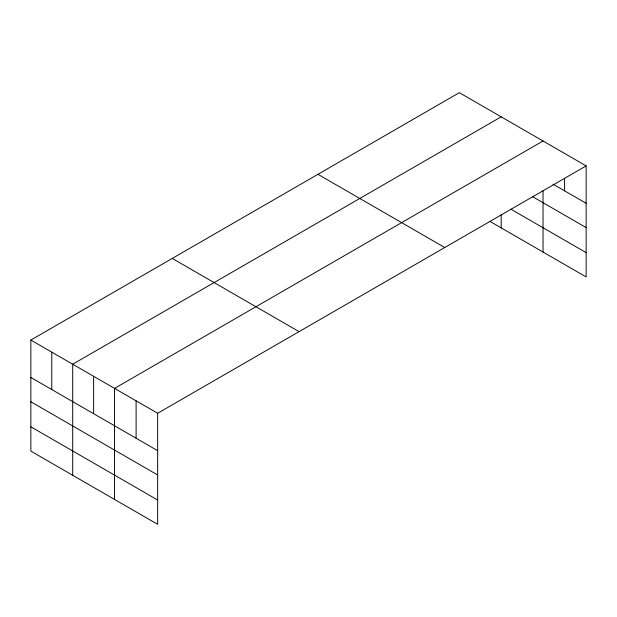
<?xml version="1.0" encoding="UTF-8"?>
<svg xmlns="http://www.w3.org/2000/svg" width="617" height="617" viewBox="0 0 617 617"><rect width="100%" height="100%" fill="white"/><g stroke="black" fill="none" stroke-linecap="round" stroke-linejoin="round"><path stroke-width="0.93" d="M586.15 165.888L459.341 92.673L30.85 340.067L30.85 451.112L157.659 524.327L157.659 413.274L586.15 165.888L586.15 276.933L489.921 221.38M501.189 116.837L72.698 364.223L72.698 475.275M543.037 140.992L114.546 388.386L114.546 499.431M552.986 184.144L586.15 203.286M532.571 196.661L586.15 227.588M510.845 209.155L586.15 252.631M317.94 174.31L444.749 247.525M172.251 258.423L299.06 331.637M30.85 340.067L157.659 413.274M30.85 377.465L157.659 450.672M30.85 401.767L157.659 474.982M30.85 426.81L157.659 500.017M564.594 178.375L564.594 190.838M543.037 190.545L543.037 252.044M501.189 214.801L501.189 227.881M136.102 400.826L136.102 438.232M93.622 376.301L93.622 413.706M51.774 352.145L51.774 389.543"/></g></svg>
